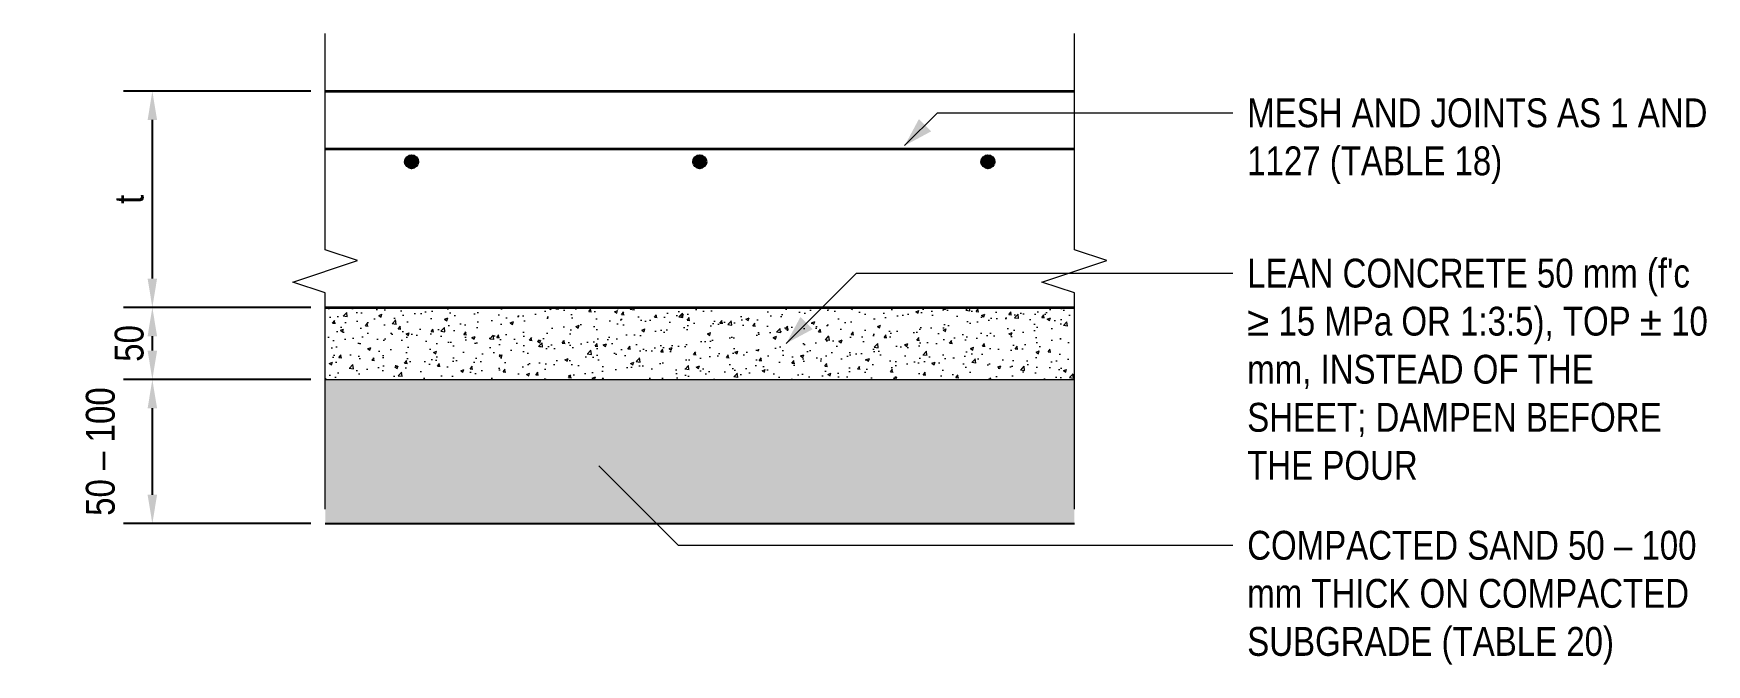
# Model space of a CAD drawing. Header units: millimetres. Extents: x 23797 to 24959, y -100248 to -99810.
import ezdxf

# ---------------------------------------------------------------- set-up
doc = ezdxf.new("R2010")
doc.units = ezdxf.units.MM
doc.header["$LTSCALE"] = 3.75
for name, color, linetype, lineweight in [('S-ANNO', 3, 'Continuous', 18), ('S-BREAK', 8, 'Continuous', 18), ('S-CONC', 4, 'Continuous', 35), ('S-DIMS', 2, 'Continuous', 18), ('S-HATCH-SAND', 7, 'Continuous', 18), ('S-LEAN', 7, 'Continuous', 18), ('S-REBR-SEC', 30, 'Continuous', 35), ('S-SOIL', 5, 'Continuous', 25), ('S-TEXT', 7, 'Continuous', 18)]:
    doc.layers.add(name, color=color, linetype=linetype, lineweight=lineweight)
doc.styles.add('AN', font='ARIALN_0.TTF')
doc.dimstyles.new('EIT-10', dxfattribs={"dimscale": 10, "dimtxt": 2, "dimasz": 2, "dimexe": 2, "dimexo": 1, "dimgap": 0.6, "dimtad": 1, "dimdec": 0, "dimtxsty": 'AN', "dimcen": 2.5, "dimclrd": 2, "dimclre": 8, "dimclrt": 7, "dimazin": 3, "dimtfac": 1, "dimtmove": 1, "dimatfit": 3, "dimlwd": -1, "dimlwe": -1, "dimarcsym": 0})

msp = doc.modelspace()

# ---------------------------------------------------------------- hatches: boundary and pattern name
at = {"layer": 'S-HATCH-SAND'}
h = msp.add_hatch(dxfattribs=at)
h.set_pattern_fill('AR-CONC', color=256, scale=0.125)
h.paths.add_polyline_path([(24000, -100000), (24520, -100000), (24520, -100050), (24000, -100050)])
h = msp.add_hatch(dxfattribs=at)
h.set_pattern_fill('AR-SAND', color=256, scale=0.15)
h.paths.add_polyline_path([(24000, -100050), (24520, -100050), (24520, -100150), (24000, -100150)])
at = {"layer": 'S-REBR-SEC'}
h = msp.add_hatch(color=256, dxfattribs=at)
h.dxf.hatch_style = 1
edge = h.paths.add_edge_path()
edge.add_arc((24060, -99899), 4.4, 0, 360)
h = msp.add_hatch(color=256, dxfattribs=at)
h.dxf.hatch_style = 1
edge = h.paths.add_edge_path()
edge.add_arc((24260, -99899), 4.4, 0, 360)
h = msp.add_hatch(color=256, dxfattribs=at)
h.dxf.hatch_style = 1
edge = h.paths.add_edge_path()
edge.add_arc((24460, -99899), 4.4, 0, 360)

# ---------------------------------------------------------------- linework, layer by layer
at = {"layer": 'S-ANNO', "flags": 128}
for points in [[(24402.2, -99887.8), (24425, -99865), (24600, -99865), (24630, -99865)], [(24320, -100025), (24368.8, -99976.2), (24600, -99976.2), (24630, -99976.2)], [(24190, -100110), (24245, -100165), (24600, -100165), (24630, -100165)]]:
    msp.add_lwpolyline(points, dxfattribs=at)
at = {"layer": 'S-ANNO'}
for points in [[(24402.2, -99887.8), (24420.6, -99877.9), (24412.1, -99869.4)], [(24320, -100025), (24338.4, -100015.1), (24329.9, -100006.6)], [(24190, -100110), (24199.9, -100128.4), (24208.4, -100119.9)]]:
    msp.add_solid(points, dxfattribs=at)
at = {"layer": 'S-BREAK', "flags": 128}
for points in [[(24000, -100140), (24000, -99990), (23977.5, -99982.5), (24022.5, -99967.5), (24000, -99960), (24000, -99810)], [(24520, -100140), (24520, -99990), (24497.5, -99982.5), (24542.5, -99967.5), (24520, -99960), (24520, -99810)]]:
    msp.add_lwpolyline(points, dxfattribs=at)
at = {"layer": 'S-CONC'}
for p, q in [((24000, -99850), (24520, -99850)), ((24000, -100000), (24520, -100000))]:
    msp.add_line(p, q, dxfattribs=at)
at = {"layer": 'S-LEAN'}
msp.add_line((24000, -100050), (24520, -100050), dxfattribs=at)
at = {"layer": 'S-REBR-SEC', "flags": 128}
msp.add_lwpolyline([(24000, -99890), (24520, -99890)], dxfattribs=at)
at = {"layer": 'S-REBR-SEC'}
for centre in [(24060, -99899), (24260, -99899), (24460, -99899)]:
    msp.add_circle(centre, 4.4, dxfattribs=at)
at = {"layer": 'S-SOIL', "flags": 128}
msp.add_lwpolyline([(24000, -100150), (24520, -100150)], dxfattribs=at)

# ---------------------------------------------------------------- texts
at = {"layer": 'S-TEXT', "char_height": 20, "attachment_point": 1, "style": 'AN'}
for s, insert, width in [('MESH AND JOINTS AS 1 AND\\P1127 (TABLE 18)', (24640, -99855), 337.289), ("LEAN CONCRETE 50 mm (f'c\\P≥ 15 MPa OR 1:3:5), TOP ± 10\\Pmm, INSTEAD OF THE\\PSHEET; DAMPEN BEFORE\\PTHE POUR", (24640, -99966.2), 337.573), ('COMPACTED SAND 50 – 100\\Pmm THICK ON COMPACTED\\PSUBGRADE (TABLE 20)', (24640, -100155), 329.401)]:
    msp.add_mtext(s, dxfattribs=dict(at, insert=insert, width=width))

# ---------------------------------------------------------------- dimensions: what is measured, and where the dimension line sits
at = {"layer": 'S-DIMS'}
for base, p1, p2, text in [((23880, -100000), (24000, -100000), (24000, -99850), 't'), ((23880, -100050), (24000, -100050), (24000, -100000), '50'), ((23880, -100150), (24000, -100150), (24000, -100050), '50 – 100')]:
    msp.add_linear_dim(base=base, p1=p1, p2=p2, angle=90, text=text, dimstyle='EIT-10', dxfattribs=at).render()

doc.saveas('drawing.dxf')
